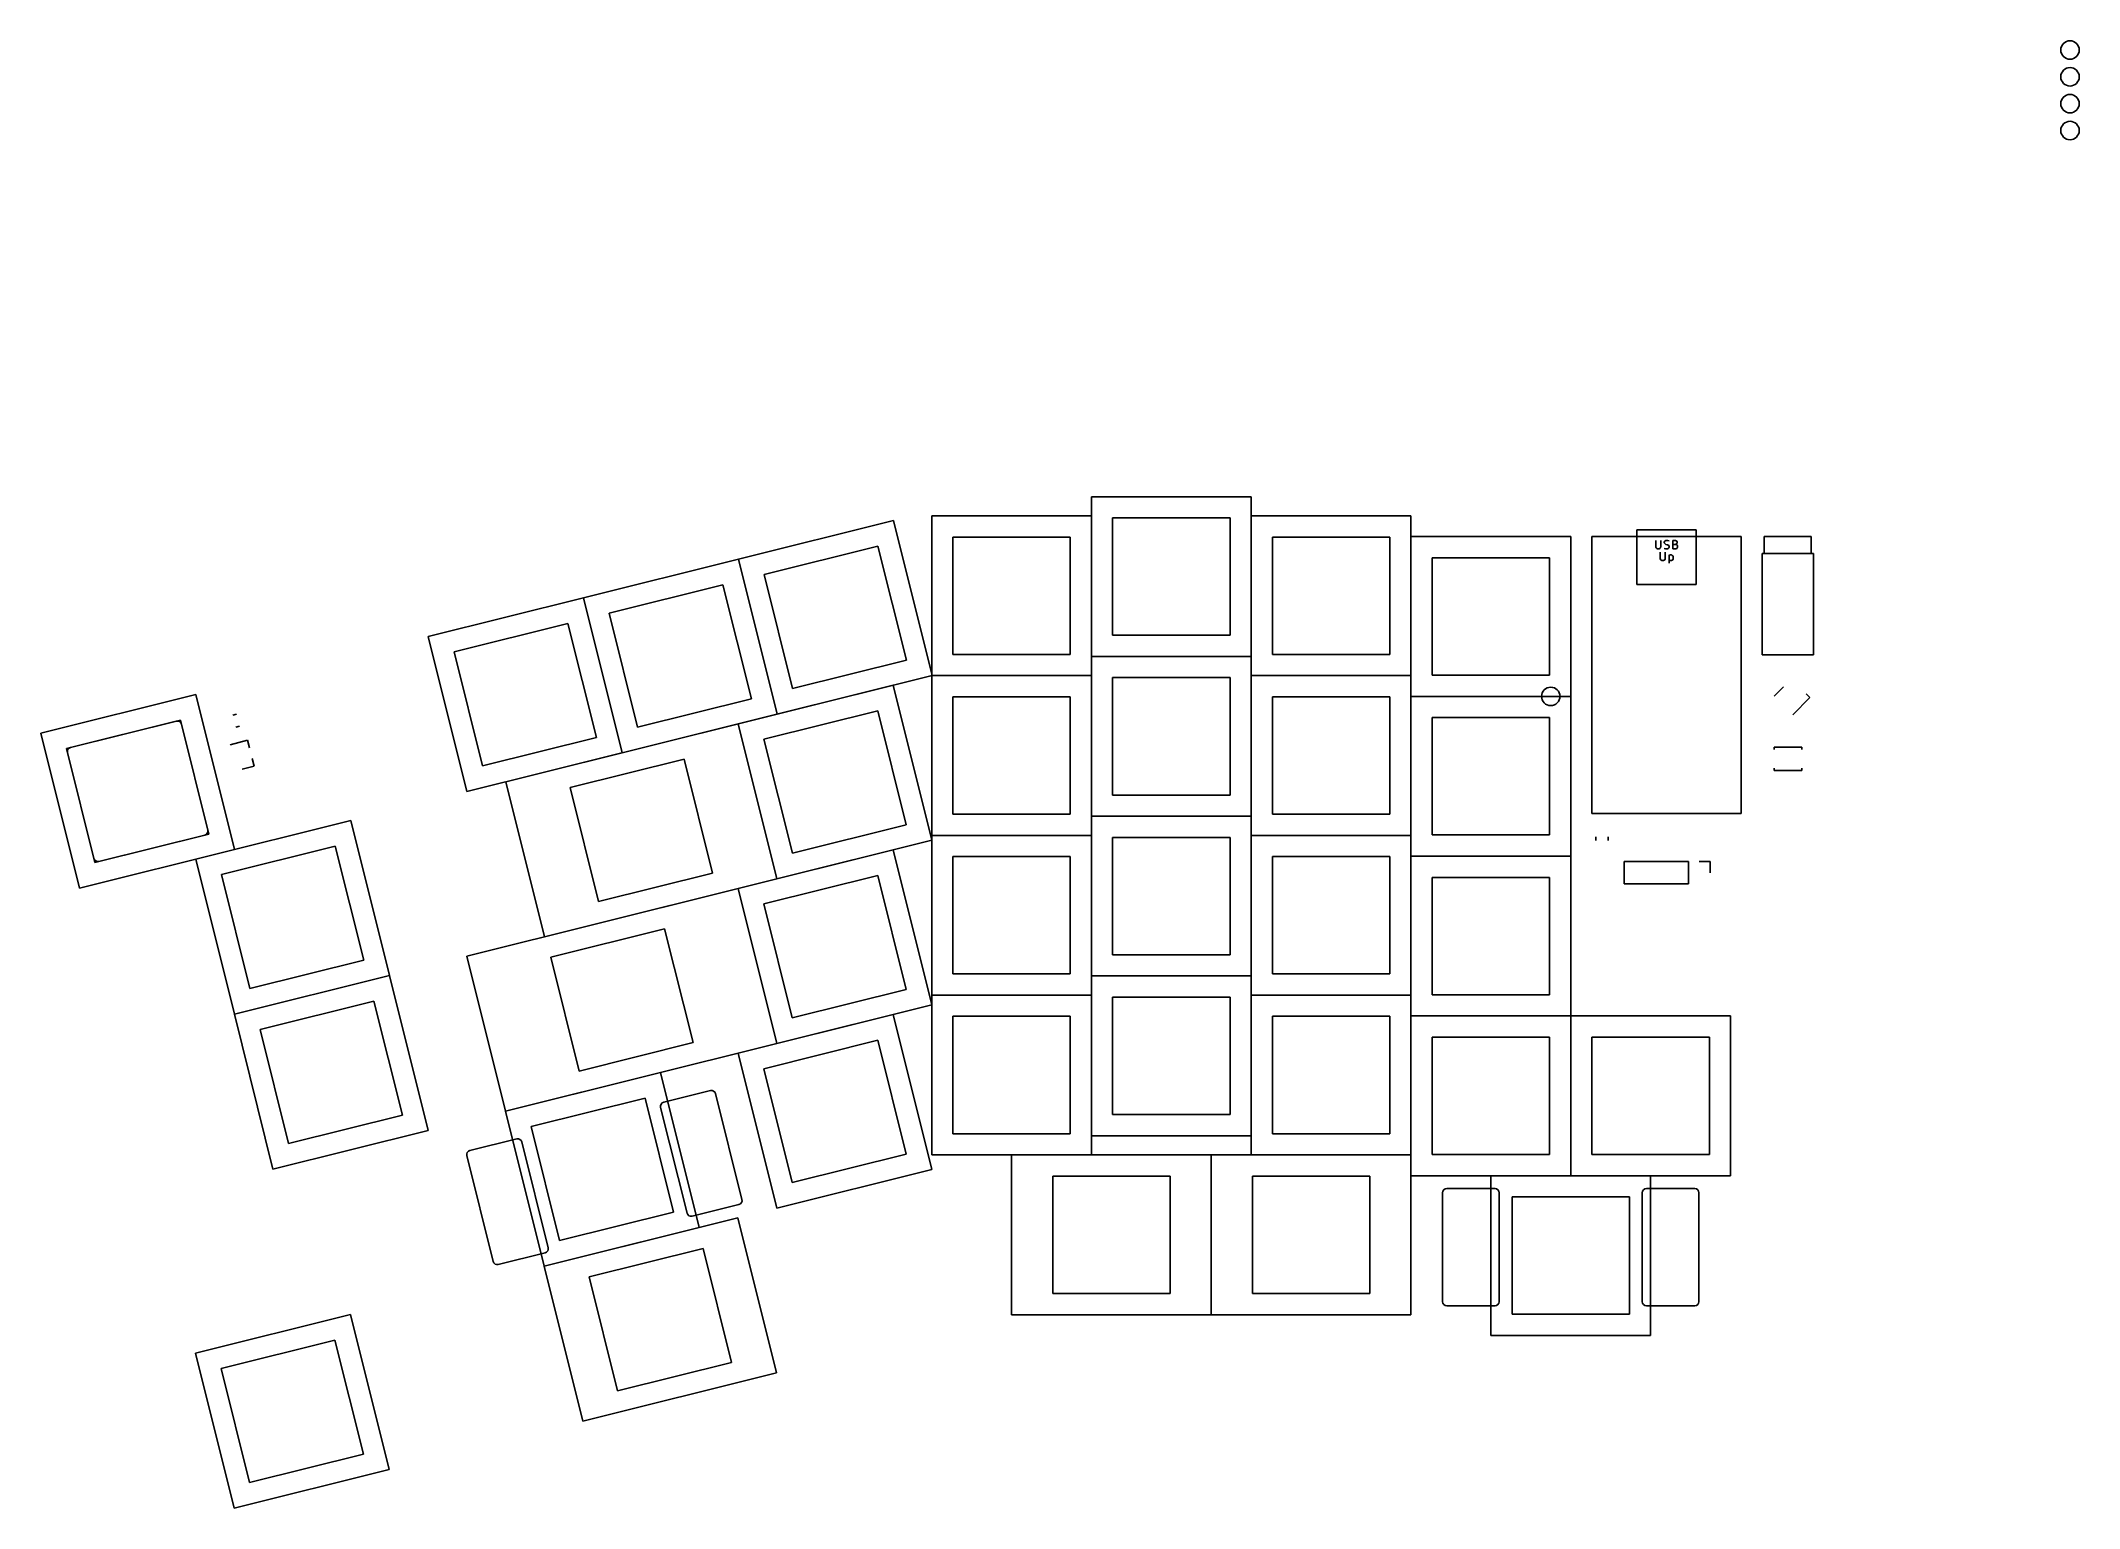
# Model space of a CAD drawing. Extents: x 64 to 307, y -189 to -14.
import ezdxf

# ---------------------------------------------------------------- set-up
doc = ezdxf.new("R2010")
doc.units = 0
doc.layers.add('BLACK', color=7, linetype='CONTINUOUS')

msp = doc.modelspace()

# ---------------------------------------------------------------- linework, layer by layer
at = {"layer": 'BLACK', "linetype": 'CONTINUOUS'}
for p, q in [((207.844885, -68.772959), (188.794885, -68.772959)), ((188.794885, -68.772959), (188.794885, -87.822959)), ((207.844885, -87.822959), (207.844885, -68.772959)), ((165.18236, -71.619168), (146.698226, -76.22778)), ((169.790972, -90.103302), (165.18236, -71.619168)), ((188.794885, -71.05896), (169.744885, -71.05896)), ((169.744885, -71.05896), (169.744885, -90.10896)), ((188.794885, -90.10896), (188.794885, -71.05896)), ((205.319885, -71.297959), (191.319885, -71.297959)), ((191.319885, -71.297959), (191.319885, -85.297959)), ((205.319885, -85.297959), (205.319885, -71.297959)), ((226.894888, -71.058963), (207.844888, -71.058963)), ((207.844888, -71.058963), (207.844888, -90.108963)), ((226.894888, -90.108963), (226.894888, -71.058963)), ((253.809884, -72.735459), (260.909884, -72.735459)), ((253.809884, -79.235459), (253.809884, -72.735459)), ((260.909884, -72.735459), (260.909884, -79.235459)), ((163.343216, -74.680018), (149.759076, -78.066924)), ((166.730122, -88.264158), (163.343216, -74.680018)), ((186.269885, -73.58396), (172.269885, -73.58396)), ((172.269885, -73.58396), (172.269885, -87.58396)), ((186.269885, -87.58396), (186.269885, -73.58396)), ((224.369888, -73.583963), (210.369888, -73.583963)), ((210.369888, -73.583963), (210.369888, -87.583963)), ((224.369888, -87.583963), (224.369888, -73.583963)), ((245.944883, -73.535458), (226.894883, -73.535458)), ((226.894883, -73.535458), (226.894883, -92.585458)), ((245.944883, -92.585458), (245.944883, -73.535458)), ((266.249884, -73.535459), (248.469884, -73.535459)), ((248.469884, -73.535459), (248.469884, -106.555459)), ((248.469884, -73.535459), (266.249884, -73.535459)), ((248.469884, -106.555459), (248.469884, -73.535459)), ((253.809884, -79.255459), (253.809884, -73.535459)), ((256.097979, -73.985278), (256.097979, -74.794801)), ((256.097979, -74.794801), (256.145598, -74.890039)), ((256.145598, -74.890039), (256.193217, -74.937659)), ((256.193217, -74.937659), (256.288455, -74.985278)), ((256.288455, -74.985278), (256.478931, -74.985278)), ((256.478931, -74.985278), (256.574169, -74.937659)), ((256.574169, -74.937659), (256.621788, -74.890039)), ((256.621788, -74.890039), (256.669407, -74.794801)), ((256.669407, -74.794801), (256.669407, -73.985278)), ((257.097979, -74.175754), (257.145598, -74.080516)), ((257.097979, -74.270992), (257.097979, -74.175754)), ((257.145598, -74.36623), (257.097979, -74.270992)), ((257.097979, -74.937659), (257.240836, -74.985278)), ((257.145598, -74.080516), (257.193217, -74.032897)), ((257.193217, -74.413849), (257.145598, -74.36623)), ((257.193217, -74.032897), (257.288455, -73.985278)), ((257.288455, -74.461468), (257.193217, -74.413849)), ((257.240836, -74.985278), (257.478931, -74.985278)), ((257.288455, -73.985278), (257.52655, -73.985278)), ((257.478931, -74.509087), (257.288455, -74.461468)), ((257.574169, -74.556706), (257.478931, -74.509087)), ((257.478931, -74.985278), (257.574169, -74.937659)), ((257.52655, -73.985278), (257.669407, -74.032897)), ((257.621788, -74.604325), (257.574169, -74.556706)), ((257.574169, -74.937659), (257.621788, -74.890039)), ((257.669407, -74.699563), (257.621788, -74.604325)), ((257.621788, -74.890039), (257.669407, -74.794801)), ((257.669407, -74.794801), (257.669407, -74.699563)), ((258.097979, -74.985278), (258.097979, -73.985278)), ((258.097979, -73.985278), (258.431312, -73.985278)), ((258.431312, -74.461468), (258.097979, -74.461468)), ((258.478931, -74.985278), (258.097979, -74.985278)), ((258.431312, -73.985278), (258.52655, -74.032897)), ((258.52655, -74.413849), (258.431312, -74.461468)), ((258.431312, -74.461468), (258.574169, -74.509087)), ((258.574169, -74.937659), (258.478931, -74.985278)), ((258.52655, -74.032897), (258.574169, -74.080516)), ((258.574169, -74.36623), (258.52655, -74.413849)), ((258.574169, -74.080516), (258.621788, -74.175754)), ((258.621788, -74.270992), (258.574169, -74.36623)), ((258.574169, -74.509087), (258.621788, -74.556706)), ((258.621788, -74.890039), (258.574169, -74.937659)), ((258.621788, -74.175754), (258.621788, -74.270992)), ((258.621788, -74.556706), (258.669407, -74.651944)), ((258.669407, -74.794801), (258.621788, -74.890039)), ((258.669407, -74.651944), (258.669407, -74.794801)), ((260.909884, -79.255459), (260.909884, -73.535459)), ((266.249884, -106.555459), (266.249884, -73.535459)), ((266.249884, -73.535459), (266.249884, -106.555459)), ((269.024884, -75.535459), (269.024884, -73.535459)), ((274.624884, -73.535459), (269.024884, -73.535459)), ((274.624884, -75.535459), (274.624884, -73.535459)), ((146.698227, -76.227779), (128.214093, -80.836391)), ((146.698226, -76.22778), (151.306838, -94.711914)), ((151.306839, -94.711913), (146.698227, -76.227779)), ((243.419883, -76.060458), (229.419883, -76.060458)), ((229.419883, -76.060458), (229.419883, -90.060458)), ((243.419883, -90.060458), (243.419883, -76.060458)), ((256.621789, -75.385278), (256.621789, -76.194801)), ((256.621789, -76.194801), (256.669408, -76.290039)), ((256.669408, -76.290039), (256.717027, -76.337659)), ((256.717027, -76.337659), (256.812265, -76.385278)), ((256.812265, -76.385278), (257.002741, -76.385278)), ((257.002741, -76.385278), (257.097979, -76.337659)), ((257.097979, -76.337659), (257.145598, -76.290039)), ((257.145598, -76.290039), (257.193217, -76.194801)), ((257.193217, -76.194801), (257.193217, -75.385278)), ((257.669408, -75.718611), (257.669408, -76.718611)), ((257.669408, -75.76623), (257.764646, -75.718611)), ((257.764646, -76.385278), (257.669408, -76.337659)), ((257.764646, -75.718611), (257.955122, -75.718611)), ((257.955122, -76.385278), (257.764646, -76.385278)), ((257.955122, -75.718611), (258.05036, -75.76623)), ((258.05036, -76.337659), (257.955122, -76.385278)), ((258.05036, -75.76623), (258.097979, -75.813849)), ((258.097979, -76.290039), (258.05036, -76.337659)), ((258.097979, -75.813849), (258.145598, -75.909087)), ((258.145598, -76.194801), (258.097979, -76.290039)), ((258.145598, -75.909087), (258.145598, -76.194801)), ((268.774884, -75.535459), (268.774884, -87.635459)), ((274.874884, -75.535459), (268.774884, -75.535459)), ((274.874884, -75.535459), (274.874884, -87.635459)), ((144.859083, -79.288629), (131.274943, -82.675535)), ((148.245989, -92.872769), (144.859083, -79.288629)), ((149.759076, -78.066924), (153.145982, -91.651064)), ((260.909884, -79.235459), (253.809884, -79.235459)), ((260.909884, -79.255459), (253.809884, -79.255459)), ((128.214093, -80.836392), (109.729959, -85.445004)), ((128.214093, -80.836391), (132.822705, -99.320525)), ((132.822705, -99.320526), (128.214093, -80.836392)), ((126.374949, -83.897242), (112.790809, -87.284148)), ((129.761855, -97.481382), (126.374949, -83.897242)), ((131.274943, -82.675535), (134.661849, -96.259675)), ((109.729959, -85.445004), (114.338571, -103.929138)), ((112.790809, -87.284148), (116.177715, -100.868288)), ((191.319885, -85.297959), (205.319885, -85.297959)), ((153.145982, -91.651064), (166.730122, -88.264158)), ((172.269885, -87.58396), (186.269885, -87.58396)), ((207.844885, -87.822957), (188.794885, -87.822957)), ((188.794885, -87.822957), (188.794885, -106.872957)), ((188.794885, -87.822959), (207.844885, -87.822959)), ((207.844885, -106.872957), (207.844885, -87.822957)), ((210.369888, -87.583963), (224.369888, -87.583963)), ((274.874884, -87.635459), (268.774884, -87.635459)), ((82.003757, -92.357922), (63.519623, -96.966534)), ((86.612369, -110.842056), (82.003757, -92.357922)), ((165.169935, -91.255454), (146.685801, -95.864066)), ((151.306838, -94.711914), (169.790972, -90.103302)), ((169.778547, -109.739588), (165.169935, -91.255454)), ((169.744885, -90.10896), (188.794885, -90.10896)), ((188.794886, -90.108961), (169.744886, -90.108961)), ((169.744886, -90.108961), (169.744886, -109.158961)), ((188.794886, -109.158961), (188.794886, -90.108961)), ((205.319885, -90.347957), (191.319885, -90.347957)), ((191.319885, -90.347957), (191.319885, -104.347957)), ((205.319885, -104.347957), (205.319885, -90.347957)), ((226.894886, -90.108958), (207.844886, -90.108958)), ((207.844886, -90.108958), (207.844886, -109.158958)), ((207.844888, -90.108963), (226.894888, -90.108963)), ((226.894886, -109.158958), (226.894886, -90.108958)), ((229.419883, -90.060458), (243.419883, -90.060458)), ((270.764297, -91.994621), (270.198612, -92.560307)), ((270.764297, -91.994621), (271.329983, -91.428936)), ((274.02406, -92.284535), (274.455395, -92.71587)), ((86.850002, -94.720694), (86.409363, -94.830557)), ((132.822705, -99.320525), (151.306839, -94.711913)), ((134.661849, -96.259675), (148.245989, -92.872769)), ((163.330791, -94.316304), (149.746651, -97.70321)), ((166.717697, -107.900444), (163.330791, -94.316304)), ((186.269886, -92.633961), (172.269886, -92.633961)), ((172.269886, -92.633961), (172.269886, -106.633961)), ((186.269886, -106.633961), (186.269886, -92.633961)), ((224.369886, -92.633958), (210.369886, -92.633958)), ((210.369886, -92.633958), (210.369886, -106.633958)), ((224.369886, -106.633958), (224.369886, -92.633958)), ((226.894883, -92.585458), (245.944883, -92.585458)), ((245.944884, -92.585459), (226.894884, -92.585459)), ((226.894884, -92.585459), (226.894884, -111.635459)), ((245.944884, -111.635459), (245.944884, -92.585459)), ((274.455395, -92.71587), (272.404785, -94.76648)), ((63.519623, -96.966534), (68.128235, -115.450668)), ((80.164613, -95.418772), (66.580473, -98.805678)), ((67.065621, -98.684717), (79.679465, -95.539733)), ((83.551519, -109.002912), (80.164613, -95.418772)), ((80.285574, -95.90392), (83.430558, -108.517764)), ((87.205627, -96.147029), (86.764988, -96.256892)), ((146.685806, -95.864066), (118.959606, -102.776984)), ((146.685801, -95.864066), (151.294413, -114.3482)), ((151.294418, -114.3482), (146.685806, -95.864066)), ((243.419884, -95.110459), (229.419884, -95.110459)), ((229.419884, -95.110459), (229.419884, -109.110459)), ((243.419884, -109.110459), (243.419884, -95.110459)), ((66.580473, -98.805678), (69.967379, -112.389818)), ((69.846418, -111.90467), (66.701434, -99.290826)), ((88.180122, -97.82349), (86.084283, -98.346041)), ((88.180122, -97.82349), (88.40511, -98.725865)), ((114.338571, -103.929138), (132.822705, -99.320526)), ((116.177715, -100.868288), (129.761855, -97.481382)), ((149.746651, -97.70321), (153.133557, -111.28735)), ((270.196135, -98.934959), (270.196135, -98.634959)), ((270.196135, -98.634959), (273.496135, -98.634959)), ((273.496135, -98.634959), (273.496135, -98.934959)), ((88.944595, -100.889625), (87.527964, -101.242831)), ((88.944595, -100.889625), (88.719608, -99.98725)), ((140.225629, -100.077069), (126.641489, -103.463975)), ((143.612535, -113.661209), (140.225629, -100.077069)), ((270.196135, -101.134959), (270.196135, -101.434959)), ((270.196135, -101.434959), (273.496135, -101.434959)), ((273.496135, -101.434959), (273.496135, -101.134959)), ((118.959606, -102.776984), (123.568218, -121.261118)), ((126.641489, -103.463975), (130.028395, -117.048115)), ((191.319885, -104.347957), (205.319885, -104.347957)), ((172.269886, -106.633961), (186.269886, -106.633961)), ((207.844883, -106.87296), (188.794883, -106.87296)), ((188.794883, -106.87296), (188.794883, -125.92296)), ((188.794885, -106.872957), (207.844885, -106.872957)), ((207.844883, -125.92296), (207.844883, -106.87296)), ((210.369886, -106.633958), (224.369886, -106.633958)), ((248.469884, -106.555459), (266.249884, -106.555459)), ((266.249884, -106.555459), (248.469884, -106.555459)), ((69.967379, -112.389818), (83.551519, -109.002912)), ((83.066371, -109.123873), (70.452527, -112.268857)), ((100.475468, -107.385597), (81.991334, -111.994209)), ((105.08408, -125.869731), (100.475468, -107.385597)), ((153.133557, -111.28735), (166.717697, -107.900444)), ((188.794885, -109.158961), (169.744885, -109.158961)), ((169.744885, -109.158961), (169.744885, -128.208961)), ((169.744886, -109.158961), (188.794886, -109.158961)), ((188.794885, -128.208961), (188.794885, -109.158961)), ((207.844886, -109.158958), (226.894886, -109.158958)), ((226.894886, -109.158963), (207.844886, -109.158963)), ((207.844886, -109.158963), (207.844886, -128.208963)), ((226.894886, -128.208963), (226.894886, -109.158963)), ((229.419884, -109.110459), (243.419884, -109.110459)), ((248.934883, -109.782525), (248.934883, -109.328397)), ((250.404883, -109.782525), (250.404883, -109.328397)), ((68.128235, -115.450668), (86.612369, -110.842056)), ((98.636324, -110.446447), (85.052184, -113.833353)), ((102.02323, -124.030587), (98.636324, -110.446447)), ((165.157517, -110.891741), (146.673383, -115.500353)), ((151.294413, -114.3482), (169.778547, -109.739588)), ((169.766129, -129.375875), (165.157517, -110.891741)), ((186.269885, -111.683961), (172.269885, -111.683961)), ((172.269885, -111.683961), (172.269885, -125.683961)), ((186.269885, -125.683961), (186.269885, -111.683961)), ((205.319883, -109.39796), (191.319883, -109.39796)), ((191.319883, -109.39796), (191.319883, -123.39796)), ((205.319883, -123.39796), (205.319883, -109.39796)), ((224.369886, -111.683963), (210.369886, -111.683963)), ((210.369886, -111.683963), (210.369886, -125.683963)), ((224.369886, -125.683963), (224.369886, -111.683963)), ((226.894884, -111.635459), (245.944884, -111.635459)), ((245.944886, -111.635458), (226.894886, -111.635458)), ((226.894886, -111.635458), (226.894886, -130.685458)), ((245.944886, -130.685458), (245.944886, -111.635458)), ((81.991334, -111.994209), (86.599946, -130.478343)), ((85.052184, -113.833353), (88.43909, -127.417493)), ((130.028395, -117.048115), (143.612535, -113.661209)), ((163.318373, -113.952591), (149.734233, -117.339497)), ((166.705279, -127.536731), (163.318373, -113.952591)), ((243.419886, -114.160458), (229.419886, -114.160458)), ((229.419886, -114.160458), (229.419886, -128.160458)), ((243.419886, -128.160458), (243.419886, -114.160458)), ((252.304884, -112.290461), (252.304884, -114.950461)), ((259.984884, -112.290461), (252.304884, -112.290461)), ((259.984884, -112.290461), (259.984884, -114.950461)), ((261.254884, -112.290461), (262.584884, -112.290461)), ((262.584884, -112.290461), (262.584884, -113.620461)), ((146.673383, -115.500352), (114.326149, -123.565423)), ((123.568218, -121.261118), (151.294418, -114.3482)), ((151.281995, -133.984485), (146.673383, -115.500352)), ((146.673383, -115.500353), (151.281995, -133.984487)), ((259.984884, -114.950461), (252.304884, -114.950461)), ((149.734233, -117.339497), (153.121139, -130.923637)), ((137.902689, -120.289431), (124.318549, -123.676337)), ((141.289595, -133.873571), (137.902689, -120.289431)), ((114.326149, -123.565423), (118.934761, -142.049556)), ((124.318549, -123.676337), (127.705455, -137.260477)), ((191.319883, -123.39796), (205.319883, -123.39796)), ((86.599946, -130.478343), (105.08408, -125.869731)), ((105.084082, -125.869729), (86.599948, -130.478341)), ((88.43909, -127.417493), (102.02323, -124.030587)), ((109.692694, -144.353863), (105.084082, -125.869729)), ((172.269885, -125.683961), (186.269885, -125.683961)), ((188.794883, -125.92296), (207.844883, -125.92296)), ((207.844885, -125.922961), (188.794885, -125.922961)), ((188.794885, -125.922961), (188.794885, -144.972961)), ((207.844885, -144.972961), (207.844885, -125.922961)), ((210.369886, -125.683963), (224.369886, -125.683963)), ((153.121139, -130.923637), (166.705279, -127.536731)), ((188.794884, -128.208959), (169.744884, -128.208959)), ((169.744884, -128.208959), (169.744884, -147.258959)), ((169.744885, -128.208961), (188.794885, -128.208961)), ((188.794884, -147.258959), (188.794884, -128.208959)), ((205.319885, -128.447961), (191.319885, -128.447961)), ((191.319885, -128.447961), (191.319885, -142.447961)), ((205.319885, -142.447961), (205.319885, -128.447961)), ((226.894885, -128.208957), (207.844885, -128.208957)), ((207.844885, -128.208957), (207.844885, -147.258957)), ((207.844886, -128.208963), (226.894886, -128.208963)), ((226.894885, -147.258957), (226.894885, -128.208957)), ((229.419886, -128.160458), (243.419886, -128.160458)), ((86.599948, -130.478341), (91.20856, -148.962475)), ((103.244938, -128.930579), (89.660798, -132.317485)), ((106.631844, -142.514719), (103.244938, -128.930579)), ((165.145096, -130.528026), (146.660962, -135.136638)), ((151.281995, -133.984487), (169.766129, -129.375875)), ((169.753708, -149.01216), (165.145096, -130.528026)), ((186.269884, -130.733959), (172.269884, -130.733959)), ((172.269884, -130.733959), (172.269884, -144.733959)), ((186.269884, -144.733959), (186.269884, -130.733959)), ((224.369885, -130.733957), (210.369885, -130.733957)), ((210.369885, -130.733957), (210.369885, -144.733957)), ((224.369885, -144.733957), (224.369885, -130.733957)), ((226.894886, -130.685458), (245.944886, -130.685458)), ((245.944887, -130.685459), (226.894887, -130.685459)), ((226.894887, -130.685459), (226.894887, -149.735459)), ((264.994886, -130.685461), (245.944886, -130.685461)), ((245.944886, -130.685461), (245.944886, -149.735461)), ((245.944887, -149.735459), (245.944887, -130.685459)), ((264.994886, -149.735461), (264.994886, -130.685461)), ((89.660798, -132.317485), (93.047704, -145.901625)), ((163.305952, -133.588876), (149.721812, -136.975782)), ((166.692858, -147.173016), (163.305952, -133.588876)), ((243.419887, -133.210459), (229.419887, -133.210459)), ((229.419887, -133.210459), (229.419887, -147.210459)), ((243.419887, -147.210459), (243.419887, -133.210459)), ((262.469886, -133.210461), (248.469886, -133.210461)), ((248.469886, -133.210461), (248.469886, -147.210461)), ((262.469886, -147.210461), (262.469886, -133.210461)), ((118.934761, -142.049556), (151.281995, -133.984485)), ((127.705455, -137.260477), (141.289595, -133.873571)), ((146.660962, -135.136638), (151.269574, -153.620772)), ((137.418896, -137.440944), (118.934762, -142.049556)), ((142.027508, -155.925078), (137.418896, -137.440944)), ((149.721812, -136.975782), (153.108718, -150.559922)), ((135.579752, -140.501794), (121.995612, -143.8887)), ((138.966658, -154.085934), (135.579752, -140.501794)), ((137.792587, -140.980686), (143.370613, -139.589929)), ((143.976721, -139.954115), (147.122881, -152.567667)), ((93.047704, -145.901625), (106.631844, -142.514719)), ((118.934762, -142.049556), (123.543374, -160.53369)), ((137.4284, -141.586795), (140.573385, -154.20064)), ((191.319885, -142.447961), (205.319885, -142.447961)), ((91.20856, -148.962475), (109.692694, -144.353863)), ((114.68742, -146.741452), (120.266621, -145.350401)), ((120.872729, -145.714588), (124.017714, -158.328432)), ((121.995612, -143.8887), (125.382518, -157.47284)), ((172.269884, -144.733959), (186.269884, -144.733959)), ((188.794885, -144.972961), (207.844885, -144.972961)), ((210.369885, -144.733957), (224.369885, -144.733957)), ((114.323233, -147.34756), (117.468218, -159.961405)), ((153.108718, -150.559922), (166.692858, -147.173016)), ((169.744884, -147.258959), (188.794884, -147.258959)), ((203.082386, -147.258959), (179.269886, -147.258959)), ((179.269886, -147.258959), (179.269886, -166.308959)), ((226.894885, -147.258959), (203.082385, -147.258959)), ((203.082385, -147.258959), (203.082385, -166.308959)), ((203.082386, -166.308959), (203.082386, -147.258959)), ((207.844885, -147.258957), (226.894885, -147.258957)), ((226.894885, -166.308959), (226.894885, -147.258959)), ((229.419887, -147.210459), (243.419887, -147.210459)), ((248.469886, -147.210461), (262.469886, -147.210461)), ((151.269574, -153.620772), (169.753708, -149.01216)), ((198.176136, -149.783959), (184.176136, -149.783959)), ((184.176136, -149.783959), (184.176136, -163.783959)), ((198.176136, -163.783959), (198.176136, -149.783959)), ((221.988635, -149.783959), (207.988635, -149.783959)), ((207.988635, -149.783959), (207.988635, -163.783959)), ((221.988635, -163.783959), (221.988635, -149.783959)), ((226.894887, -149.735459), (245.944887, -149.735459)), ((255.469884, -149.735458), (236.419884, -149.735458)), ((236.419884, -149.735458), (236.419884, -168.785458)), ((245.944886, -149.735461), (264.994886, -149.735461)), ((255.469884, -168.785458), (255.469884, -149.735458)), ((230.664845, -164.760457), (230.663634, -151.760457)), ((236.913634, -151.260457), (231.163634, -151.260457)), ((237.413634, -164.760457), (237.413634, -151.760457)), ((252.944884, -152.260458), (238.944884, -152.260458)), ((238.944884, -152.260458), (238.944884, -166.260458)), ((252.944884, -166.260458), (252.944884, -152.260458)), ((254.476134, -164.760457), (254.476134, -151.760457)), ((260.726134, -151.260457), (254.976134, -151.260457)), ((261.226134, -164.760457), (261.226134, -151.760457)), ((146.648539, -154.772927), (123.543374, -160.533692)), ((125.382518, -157.47284), (138.966658, -154.085934)), ((141.179494, -154.564827), (146.758694, -153.173776)), ((151.257152, -173.25706), (146.648539, -154.772927)), ((123.543374, -160.53369), (142.027508, -155.925078)), ((118.074327, -160.325592), (123.653527, -158.934541)), ((142.49888, -158.409853), (128.91474, -161.796759)), ((145.885786, -171.993993), (142.49888, -158.409853)), ((123.543374, -160.533692), (128.151987, -179.017825)), ((128.91474, -161.796759), (132.301646, -175.380899)), ((184.176136, -163.783959), (198.176136, -163.783959)), ((207.988635, -163.783959), (221.988635, -163.783959)), ((236.913634, -165.260457), (231.164845, -165.260457)), ((260.726134, -165.260457), (254.976134, -165.260457)), ((100.438208, -166.294456), (81.954074, -170.903068)), ((105.04682, -184.77859), (100.438208, -166.294456)), ((179.269886, -166.308959), (203.082386, -166.308959)), ((203.082385, -166.308959), (226.894885, -166.308959)), ((238.944884, -166.260458), (252.944884, -166.260458)), ((98.599064, -169.355306), (85.014924, -172.742212)), ((101.98597, -182.939446), (98.599064, -169.355306)), ((236.419884, -168.785458), (255.469884, -168.785458)), ((81.954074, -170.903068), (86.562686, -189.387202)), ((132.301646, -175.380899), (145.885786, -171.993993)), ((85.014924, -172.742212), (88.40183, -186.326352)), ((128.151987, -179.017825), (151.257152, -173.25706)), ((88.40183, -186.326352), (101.98597, -182.939446)), ((86.562686, -189.387202), (105.04682, -184.77859))]:
    msp.add_line(p, q, dxfattribs=at)
at = {"layer": 'BLACK'}
for centre in [(305.471584, -15.509612), (305.471585, -18.709613), (305.471586, -21.909613), (305.471585, -25.109613), (243.563633, -92.585457)]:
    msp.add_circle(centre, 1.1, dxfattribs=at)
for centre, radius, start, end in [((79.800426, -96.02488), 0.5, 13.99993255, 104.00007146), ((67.186583, -99.169865), 0.500001, -255.9998868, -166.00010918), ((82.942446, -108.638303), 0.50001, -75.9988465, 13.99885052), ((70.331566, -111.783707), 0.500001, -165.9998868, -76.00010918), ((143.491559, -140.075099), 0.500019, 14.00228232, 103.99777715), ((137.913577, -141.465851), 0.500025, -255.99720681, -166.00278917), ((120.38758, -145.835549), 0.500001, 14.00008533, 103.99983523), ((114.808381, -147.2266), 0.500001, -255.99991467, -166.00016477), ((146.637701, -152.688609), 0.500026, -75.99705391, 13.99705793), ((231.163659, -151.760482), 0.500026, 90.00292194, 179.99707806), ((236.913608, -151.760482), 0.500026, 0.00292194, 89.99707806), ((254.976135, -151.760458), 0.500001, 90.00011459, 179.99988541), ((260.726133, -151.760458), 0.500001, 0.00011459, 89.99988541), ((141.058551, -154.079648), 0.500026, -165.99709205, -76.00290393), ((117.953366, -159.840443), 0.500001, -165.99992854, -76.00006744), ((123.532564, -158.449392), 0.500001, -75.9998868, 13.99989082), ((231.164864, -164.760438), 0.500019, -179.99782284, -90.00217716), ((236.913609, -164.760432), 0.500025, -89.99719264, -0.00280736), ((254.976135, -164.760456), 0.500001, -179.99988541, -90.00011459), ((260.726133, -164.760456), 0.500001, -89.99988541, -0.00011459)]:
    msp.add_arc(centre, radius, start, end, dxfattribs=at)

doc.saveas('drawing.dxf')
